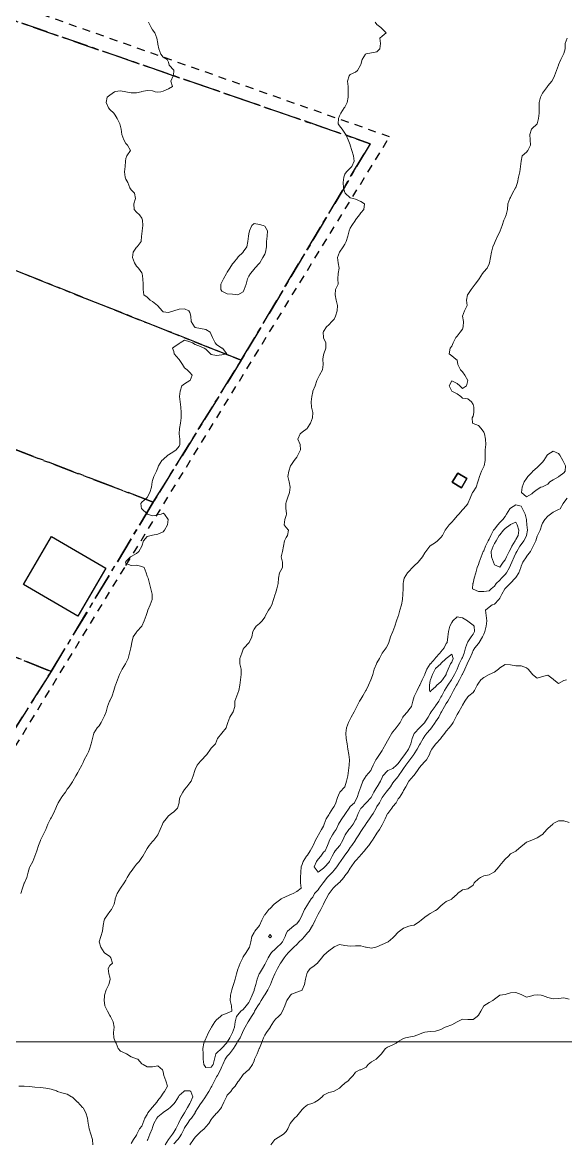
# Model space of a CAD drawing. Header units: centimetres. Extents: x 0 to 642158, y -847 to 649707.
# Drawn here: x 615983.6 to 616034.4, y 620278.1 to 620382.7 of the extents above; entities that cross this region are included whole.
import ezdxf

# ---------------------------------------------------------------- set-up
doc = ezdxf.new("R2010")
doc.units = ezdxf.units.CM
doc.header["$MEASUREMENT"] = 0
doc.linetypes.add('CENTERX2', pattern=[4, 2.5, -0.5, 0.5, -0.5])
doc.linetypes.add('JIS_02_0.7', pattern=[1.35, 0.75, -0.6])
for name, color, linetype, lineweight in [('MEV_grille', 254, 'Continuous', 9), ('WAL_parcellaire agricole', 7, 'JIS_02_0.7', 25), ('WAL_topographie 0.5', 253, 'Continuous', 20)]:
    doc.layers.add(name, color=color, linetype=linetype, lineweight=lineweight)
doc.layers.add('SPW_batiments', color=7, linetype='Continuous')
doc.layers.add('SPW_parcellaire cadastral', color=7, linetype='CENTERX2', lineweight=25, true_color=0xff0542)

# ---------------------------------------------------------------- blocks, each defined once
blk = doc.blocks.new('*U114')
at = {"layer": 'MEV_grille', "transparency": 33554687}
blk.add_lwpolyline([(-1338.46, 0), (1338.46, 0)], dxfattribs=at)
blk = doc.blocks.new('*U115')
at = {"layer": 'MEV_grille', "color": 0, "linetype": 'ByBlock', "lineweight": -2, "transparency": 16777216}
blk.add_blockref('*U114', (0, -2100), dxfattribs=at)

msp = doc.modelspace()

# ---------------------------------------------------------------- linework, layer by layer
at = {"layer": 'SPW_batiments'}
msp.add_lwpolyline([(615986.28, 620334.64), (615991.37, 620331.68), (615988.77, 620327.21), (615983.68, 620330.17), (615986.28, 620334.64)], dxfattribs=at)
at = {"layer": 'SPW_parcellaire cadastral'}
for points in [[(616118.04, 620382.23), (616031.66, 620248.33), (615984.32, 620271.39), (615984.89, 620272.73), (615982.96, 620273.84), (615982.33, 620272.36), (615961.5, 620282.51), (615969.18, 620294.98), (615977.96, 620308.91), (615986.26, 620322.01), (615995.82, 620337.86), (616004.05, 620351.13), (616016.13, 620371.39), (615961.88, 620390.14), (615971.9, 620416.88), (616062.55, 620385.94), (616077.63, 620408.87), (616090.56, 620401.06), (616118.04, 620382.23)], [(616004.05, 620351.13), (615906.69, 620389.85), (615913.23, 620406.26), (615961.88, 620390.14), (616016.13, 620371.39), (616004.05, 620351.13)], [(616004.05, 620351.13), (615995.82, 620337.86), (615900.51, 620374.16), (615906.69, 620389.85), (616004.05, 620351.13)], [(615894.8, 620359.26), (615900.51, 620374.16), (615995.82, 620337.86), (615986.26, 620322.01), (615894.8, 620359.26)], [(615894.8, 620359.26), (615986.26, 620322.01), (615977.96, 620308.91), (615889.07, 620344.16), (615894.8, 620359.26)], [(616023.81, 620339.73), (616024.33, 620340.58), (616025.18, 620340.06), (616024.66, 620339.21), (616023.81, 620339.73)], [(616023.81, 620339.73), (616024.66, 620339.21), (616025.18, 620340.06), (616024.33, 620340.58), (616023.81, 620339.73)]]:
    msp.add_lwpolyline(points, dxfattribs=at)
at = {"layer": 'WAL_parcellaire agricole'}
msp.add_lwpolyline([(615877.22, 620147.52), (615924.71, 620226.02), (615928.65, 620227.83), (615932, 620231.31), (615943.09, 620247.95), (615951.34, 620258.27), (615960.37, 620278.13), (615993.26, 620331.95), (616017.94, 620372.03), (615963.19, 620391.28), (615973.04, 620417.18), (616056.6, 620386.74), (616059.27, 620380.92), (616063.4, 620381.28), (616066.43, 620382.99), (616069.34, 620390.15), (616076.38, 620398.89), (616078.07, 620402.29), (616081.59, 620403.87), (616125.44, 620371.79), (616138.16, 620363.09), (616141.27, 620365.8), (616150.91, 620359.08), (615936.08, 620036.98)], dxfattribs=at)
at = {"layer": 'WAL_topographie 0.5'}
for points in [[(615995.37, 620382.75), (615995.62, 620382.25), (615995.75, 620382.05), (615995.97, 620381.75), (615996.16, 620381.25), (615996.24, 620380.75), (615996.25, 620380.7), (615996.34, 620380.25), (615996.54, 620379.75), (615996.75, 620379.49), (615997.11, 620379.25), (615997.25, 620379), (615997.31, 620378.75), (615997.75, 620378.28), (615997.76, 620378.25), (615997.75, 620378.11), (615997.68, 620377.75), (615997.46, 620377.25), (615997.61, 620376.75), (615997.25, 620376.52), (615996.75, 620376.31), (615996.52, 620376.25), (615996.25, 620376.21), (615996, 620376.25), (615995.75, 620376.32), (615995.25, 620376.38), (615994.75, 620376.26), (615994.7, 620376.25), (615994.25, 620376.16), (615993.75, 620376.15), (615993.25, 620376.25), (615993.25, 620376.25), (615992.75, 620376.34), (615992.25, 620376.27), (615992.2, 620376.25), (615991.75, 620375.93), (615991.5, 620375.75), (615991.42, 620375.25), (615991.63, 620374.75), (615991.75, 620374.58), (615992.13, 620374.25), (615992.25, 620374.06), (615992.45, 620373.75), (615992.68, 620373.25), (615992.75, 620373), (615992.82, 620372.75), (615992.87, 620372.25), (615993.06, 620371.75), (615993.25, 620371.4), (615993.42, 620371.25), (615993.7, 620370.75), (615993.35, 620370.25), (615993.25, 620370), (615993.21, 620369.75), (615993.2, 620369.25), (615993.13, 620368.75), (615993.18, 620368.25), (615993.25, 620368.08), (615993.45, 620367.75), (615993.64, 620367.25), (615993.75, 620367.06), (615994.05, 620366.75), (615994.17, 620366.25), (615994.01, 620365.75), (615994.04, 620365.25), (615994.25, 620364.97), (615994.53, 620364.75), (615994.75, 620364.42), (615994.81, 620364.25), (615994.84, 620363.75), (615994.79, 620363.25), (615994.75, 620362.92), (615994.72, 620362.75), (615994.68, 620362.25), (615994.32, 620361.75), (615994.25, 620361.7), (615993.95, 620361.25), (615993.88, 620360.75), (615994.05, 620360.25), (615994.25, 620359.95), (615994.45, 620359.75), (615994.75, 620359.31), (615994.79, 620359.25), (615994.83, 620358.75), (615994.87, 620358.25), (615994.88, 620357.75), (615994.95, 620357.25), (615995.25, 620357.02), (615995.52, 620356.75), (615995.75, 620356.63), (615996.23, 620356.25), (615996.25, 620356.23), (615996.66, 620355.75), (615996.75, 620355.65), (615997.25, 620355.59), (615997.73, 620355.75), (615997.75, 620355.76), (615998.25, 620355.92), (615998.75, 620355.93), (615999.16, 620355.75), (615999.25, 620355.59), (615999.35, 620355.25), (615999.37, 620354.75), (615999.67, 620354.25), (615999.75, 620354.2), (616000.25, 620354.11), (616000.75, 620354), (616001.16, 620353.75), (616001.25, 620353.53), (616001.36, 620353.25), (616001.62, 620352.75), (616001.75, 620352.6), (616002.25, 620352.28), (616002.31, 620352.25), (616002.7, 620351.75), (616002.25, 620351.64), (616001.75, 620351.57), (616001.25, 620351.66), (616001.17, 620351.75), (616000.75, 620352.16), (616000.59, 620352.25), (616000.25, 620352.42), (615999.75, 620352.62), (615999.48, 620352.75), (615999.25, 620352.87), (615998.75, 620353), (615998.35, 620352.75), (615998.25, 620352.69), (615997.75, 620352.35), (615997.63, 620352.25), (615997.75, 620351.94), (615997.78, 620351.75), (615998.21, 620351.25), (615998.25, 620351.19), (615998.56, 620350.75), (615998.75, 620350.42), (615998.98, 620350.25), (615999.25, 620349.99), (615999.46, 620349.75), (615999.27, 620349.25), (615999.25, 620349.24), (615998.75, 620348.94), (615998.5, 620348.75), (615998.33, 620348.25), (615998.29, 620347.75), (615998.34, 620347.25), (615998.4, 620346.75), (615998.42, 620346.25), (615998.44, 620345.75), (615998.36, 620345.25), (615998.26, 620344.75), (615998.25, 620344.25), (615998.31, 620343.75), (615998.32, 620343.25), (615998.25, 620343.09), (615997.96, 620342.75), (615997.75, 620342.59), (615997.25, 620342.29), (615997.19, 620342.25), (615996.75, 620341.85), (615996.62, 620341.75), (615996.31, 620341.25), (615996.25, 620341.08), (615996.11, 620340.75), (615995.87, 620340.25), (615995.75, 620339.89), (615995.72, 620339.75), (615995.64, 620339.25), (615995.51, 620338.75), (615995.25, 620338.31), (615995.19, 620338.25), (615994.75, 620337.86), (615994.66, 620337.75), (615994.73, 620337.25), (615994.75, 620337.23), (615995.25, 620336.77), (615995.29, 620336.75), (615995.75, 620336.59), (615996.25, 620336.67), (615996.57, 620336.75), (615996.75, 620336.82), (615996.86, 620336.75), (615997.21, 620336.25), (615997.16, 620335.75), (615996.86, 620335.25), (615996.75, 620335.1), (615996.25, 620334.87), (615995.75, 620334.78), (615995.61, 620334.75), (615995.25, 620334.64), (615994.91, 620334.25), (615994.76, 620333.75), (615994.75, 620333.73), (615994.46, 620333.25), (615994.25, 620333.05), (615993.75, 620332.79), (615993.68, 620332.75), (615993.25, 620332.31), (615993.22, 620332.25), (615993.25, 620332.11), (615993.75, 620331.93), (615994.25, 620331.97), (615994.75, 620331.85), (615994.96, 620331.75), (615995.16, 620331.25), (615995.25, 620330.94), (615995.34, 620330.75), (615995.47, 620330.25), (615995.58, 620329.75), (615995.72, 620329.25), (615995.73, 620328.75), (615995.53, 620328.25), (615995.32, 620327.75), (615995.25, 620327.54), (615995.14, 620327.25), (615994.97, 620326.75), (615994.75, 620326.25), (615994.75, 620326.25), (615994.29, 620325.75), (615994.25, 620325.71), (615993.93, 620325.25), (615993.82, 620324.75), (615993.75, 620324.4), (615993.72, 620324.25), (615993.6, 620323.75), (615993.46, 620323.25), (615993.25, 620322.8), (615993.22, 620322.75), (615992.91, 620322.25), (615992.75, 620321.92), (615992.67, 620321.75), (615992.46, 620321.25), (615992.27, 620320.75), (615992.25, 620320.69), (615992.12, 620320.25), (615991.97, 620319.75), (615991.75, 620319.29), (615991.73, 620319.25), (615991.54, 620318.75), (615991.4, 620318.25), (615991.25, 620317.88), (615991.2, 620317.75), (615990.95, 620317.25), (615990.75, 620316.94), (615990.57, 620316.75), (615990.25, 620316.25), (615990.25, 620316.25), (615990.13, 620315.75), (615990.02, 620315.25), (615989.86, 620314.75), (615989.75, 620314.51), (615989.63, 620314.25), (615989.36, 620313.75), (615989.25, 620313.51), (615989.14, 620313.25), (615988.86, 620312.75), (615988.75, 620312.57), (615988.58, 620312.25), (615988.29, 620311.75), (615988.25, 620311.69), (615987.96, 620311.25), (615987.75, 620311.01), (615987.59, 620310.75), (615987.25, 620310.29), (615987.22, 620310.25), (615986.92, 620309.75), (615986.75, 620309.38), (615986.7, 620309.25), (615986.47, 620308.75), (615986.25, 620308.35), (615986.19, 620308.25), (615985.95, 620307.75), (615985.76, 620307.25), (615985.75, 620307.23), (615985.52, 620306.75), (615985.26, 620306.25), (615985.25, 620306.23), (615985.08, 620305.75), (615984.91, 620305.25), (615984.75, 620304.75), (615984.75, 620304.75), (615984.55, 620304.25), (615984.28, 620303.75), (615984.25, 620303.68), (615984.11, 620303.25), (615983.99, 620302.75), (615983.76, 620302.25), (615983.75, 620302.22), (615983.59, 620301.75), (615983.41, 620301.25)], [(616016.58, 620382.75), (616016.75, 620382.54), (616017.13, 620382.25), (616017.25, 620382.13), (616017.63, 620381.75), (616017.25, 620381.44), (616017.02, 620381.25), (616017.08, 620380.75), (616017.02, 620380.25), (616016.75, 620379.99), (616016.25, 620379.88), (616015.75, 620379.79), (616015.7, 620379.75), (616015.38, 620379.25), (616015.25, 620378.81), (616015.21, 620378.75), (616014.94, 620378.25), (616014.75, 620378.09), (616014.25, 620377.85), (616014.17, 620377.75), (616014, 620377.25), (616014.07, 620376.75), (616014.06, 620376.25), (616014.06, 620375.75), (616013.98, 620375.25), (616013.75, 620374.82), (616013.7, 620374.75), (616013.37, 620374.25), (616013.25, 620374), (616013.17, 620373.75), (616013.13, 620373.25), (616013.25, 620373.06), (616013.5, 620372.75), (616013.75, 620372.39), (616013.83, 620372.25), (616014.05, 620371.75), (616014.25, 620371.27), (616014.26, 620371.25), (616014.42, 620370.75), (616014.56, 620370.25), (616014.63, 620369.75), (616014.4, 620369.25), (616014.25, 620369.1), (616013.9, 620368.75), (616013.75, 620368.54), (616013.65, 620368.25), (616013.59, 620367.75), (616013.62, 620367.25), (616013.75, 620366.83), (616013.79, 620366.75), (616014.25, 620366.32), (616014.52, 620366.25), (616014.75, 620366.19), (616015.25, 620365.97), (616015.6, 620365.75), (616015.53, 620365.25), (616015.25, 620364.92), (616015.13, 620364.75), (616014.75, 620364.27), (616014.74, 620364.25), (616014.4, 620363.75), (616014.25, 620363.49), (616014.15, 620363.25), (616014.02, 620362.75), (616013.89, 620362.25), (616013.75, 620361.99), (616013.59, 620361.75), (616013.25, 620361.25), (616013.25, 620361.25), (616013.07, 620360.75), (616013.12, 620360.25), (616013.22, 620359.75), (616013.13, 620359.25), (616013.1, 620358.75), (616013.14, 620358.25), (616012.88, 620357.75), (616012.83, 620357.25), (616012.94, 620356.75), (616013.07, 620356.25), (616013.04, 620355.75), (616012.89, 620355.25), (616012.75, 620354.99), (616012.52, 620354.75), (616012.25, 620354.46), (616012.04, 620354.25), (616011.75, 620353.81), (616011.72, 620353.75), (616011.74, 620353.25), (616011.75, 620353.22), (616011.98, 620352.75), (616011.96, 620352.25), (616011.77, 620351.75), (616011.75, 620351.65), (616011.68, 620351.25), (616011.72, 620350.75), (616011.65, 620350.25), (616011.38, 620349.75), (616011.25, 620349.49), (616011.13, 620349.25), (616010.97, 620348.75), (616010.76, 620348.25), (616010.75, 620348.19), (616010.65, 620347.75), (616010.6, 620347.25), (616010.64, 620346.75), (616010.75, 620346.25), (616010.75, 620346.25), (616010.75, 620346.25), (616010.72, 620345.75), (616010.54, 620345.25), (616010.25, 620344.8), (616010.21, 620344.75), (616009.75, 620344.41), (616009.57, 620344.25), (616009.36, 620343.75), (616009.58, 620343.25), (616009.59, 620342.75), (616009.34, 620342.25), (616009.25, 620342.06), (616009, 620341.75), (616008.75, 620341.38), (616008.67, 620341.25), (616008.52, 620340.75), (616008.43, 620340.25), (616008.53, 620339.75), (616008.62, 620339.25), (616008.56, 620338.75), (616008.39, 620338.25), (616008.25, 620337.86), (616008.22, 620337.75), (616008.24, 620337.25), (616008.25, 620337.08), (616008.29, 620336.75), (616008.25, 620336.62), (616008.12, 620336.25), (616008.07, 620335.75), (616008.25, 620335.48), (616008.48, 620335.25), (616008.38, 620334.75), (616008.25, 620334.57), (616008.11, 620334.25), (616008.02, 620333.75), (616007.91, 620333.25), (616007.8, 620332.75), (616007.93, 620332.25), (616007.92, 620331.75), (616007.75, 620331.46), (616007.62, 620331.25), (616007.54, 620330.75), (616007.52, 620330.25), (616007.39, 620329.75), (616007.25, 620329.31), (616007.23, 620329.25), (616007.07, 620328.75), (616006.91, 620328.25), (616006.75, 620327.97), (616006.62, 620327.75), (616006.33, 620327.25), (616006.25, 620327.1), (616006.02, 620326.75), (616005.75, 620326.51), (616005.45, 620326.25), (616005.25, 620325.99), (616005.14, 620325.75), (616005.05, 620325.25), (616004.81, 620324.75), (616004.75, 620324.69), (616004.32, 620324.25), (616004.25, 620324.12), (616004.1, 620323.75), (616003.92, 620323.25), (616003.92, 620322.75), (616004.04, 620322.25), (616004.05, 620321.75), (616003.99, 620321.25), (616003.92, 620320.75), (616003.83, 620320.25), (616003.75, 620320), (616003.65, 620319.75), (616003.46, 620319.25), (616003.44, 620318.75), (616003.31, 620318.25), (616003.25, 620318.15), (616002.99, 620317.75), (616002.8, 620317.25), (616002.75, 620317.05), (616002.65, 620316.75), (616002.25, 620316.25), (616002.25, 620316.25), (616001.84, 620315.75), (616001.75, 620315.52), (616001.63, 620315.25), (616001.25, 620314.85), (616001.19, 620314.75), (616000.82, 620314.25), (616000.75, 620314.15), (616000.38, 620313.75), (616000.25, 620313.62), (615999.94, 620313.25), (615999.75, 620312.86), (615999.71, 620312.75), (615999.56, 620312.25), (615999.36, 620311.75), (615999.25, 620311.61), (615998.97, 620311.25), (615998.75, 620310.98), (615998.58, 620310.75), (615998.3, 620310.25), (615998.25, 620309.88), (615998.24, 620309.75), (615998.09, 620309.25), (615997.75, 620308.91), (615997.52, 620308.75), (615997.25, 620308.53), (615997.02, 620308.25), (615996.75, 620307.91), (615996.68, 620307.75), (615996.47, 620307.25), (615996.26, 620306.75), (615996.25, 620306.73), (615995.87, 620306.25), (615995.75, 620306.11), (615995.45, 620305.75), (615995.25, 620305.46), (615995.12, 620305.25), (615994.85, 620304.75), (615994.75, 620304.61), (615994.49, 620304.25), (615994.25, 620304.01), (615994.07, 620303.75), (615993.75, 620303.31), (615993.7, 620303.25), (615993.37, 620302.75), (615993.25, 620302.51), (615993.11, 620302.25), (615992.75, 620301.77), (615992.74, 620301.75), (615992.45, 620301.25), (615992.26, 620300.75), (615992.25, 620300.69), (615992.17, 620300.25), (615991.9, 620299.75), (615991.75, 620299.56), (615991.53, 620299.25), (615991.25, 620298.85), (615991.21, 620298.75), (615991.12, 620298.25), (615991.07, 620297.75), (615990.91, 620297.25), (615990.75, 620296.75), (615990.92, 620296.25), (615991.22, 620295.75), (615991.25, 620295.72), (615991.75, 620295.37), (615991.86, 620295.25), (615992, 620294.75), (615991.75, 620294.52), (615991.61, 620294.25), (615991.65, 620293.75), (615991.75, 620293.42), (615991.78, 620293.25), (615991.75, 620293.1), (615991.66, 620292.75), (615991.4, 620292.25), (615991.26, 620291.75), (615991.25, 620291.65), (615991.21, 620291.25), (615991.25, 620291.03), (615991.3, 620290.75), (615991.55, 620290.25), (615991.75, 620289.85), (615991.81, 620289.75), (615992.07, 620289.25), (615992.17, 620288.75), (615992.09, 620288.25), (615992.12, 620287.75), (615992.25, 620287.43), (615992.35, 620287.25), (615992.54, 620286.75), (615992.75, 620286.51), (615993.25, 620286.3), (615993.33, 620286.25), (615993.75, 620285.97), (615994.25, 620285.8), (615994.39, 620285.75), (615994.75, 620285.33), (615994.86, 620285.25), (615995.25, 620285.04), (615995.75, 620285.05), (615996.25, 620285.14), (615996.69, 620284.75), (615996.75, 620284.58), (615996.82, 620284.25), (615996.99, 620283.75), (615997.16, 620283.25), (615996.86, 620282.75), (615996.75, 620282.59), (615996.52, 620282.25), (615996.25, 620281.9), (615996.15, 620281.75), (615995.75, 620281.27), (615995.73, 620281.25), (615995.32, 620280.75), (615995.25, 620280.58), (615995.03, 620280.25), (615994.84, 620279.75), (615994.75, 620279.51), (615994.52, 620279.25), (615994.29, 620278.75), (615994.25, 620278.65), (615993.98, 620278.25), (615993.75, 620277.88)], [(616034.57, 620381.25), (616034.38, 620380.75), (616034.36, 620380.25), (616034.25, 620379.84), (616034.23, 620379.75), (616033.98, 620379.25), (616033.75, 620378.77), (616033.74, 620378.75), (616033.55, 620378.25), (616033.39, 620377.75), (616033.25, 620377.45), (616033.14, 620377.25), (616032.75, 620376.79), (616032.71, 620376.75), (616032.33, 620376.25), (616032.25, 620376.13), (616032.07, 620375.75), (616031.94, 620375.25), (616031.94, 620374.75), (616031.95, 620374.25), (616031.89, 620373.75), (616031.75, 620373.25), (616031.75, 620373.25), (616031.25, 620372.77), (616031.23, 620372.75), (616031.06, 620372.25), (616031.09, 620371.75), (616031.13, 620371.25), (616030.89, 620370.75), (616030.75, 620370.61), (616030.35, 620370.25), (616030.25, 620369.75), (616030.25, 620369.75), (616030.18, 620369.25), (616030.12, 620368.75), (616030.01, 620368.25), (616029.9, 620367.75), (616029.75, 620367.29), (616029.73, 620367.25), (616029.44, 620366.75), (616029.25, 620366.37), (616029.19, 620366.25), (616029, 620365.75), (616028.97, 620365.25), (616028.86, 620364.75), (616028.75, 620364.5), (616028.63, 620364.25), (616028.49, 620363.75), (616028.3, 620363.25), (616028.25, 620363.16), (616028.04, 620362.75), (616027.83, 620362.25), (616027.75, 620362.08), (616027.61, 620361.75), (616027.49, 620361.25), (616027.39, 620360.75), (616027.28, 620360.25), (616027.25, 620360.16), (616027.06, 620359.75), (616026.75, 620359.4), (616026.64, 620359.25), (616026.33, 620358.75), (616026.25, 620358.65), (616025.96, 620358.25), (616025.75, 620357.99), (616025.58, 620357.75), (616025.25, 620357.29), (616025.23, 620357.25), (616025.15, 620356.75), (616025.21, 620356.25), (616024.95, 620355.75), (616024.75, 620355.25), (616024.87, 620354.75), (616024.82, 620354.25), (616024.75, 620354.05), (616024.55, 620353.75), (616024.25, 620353.39), (616024.14, 620353.25), (616023.9, 620352.75), (616023.75, 620352.46), (616023.6, 620352.25), (616023.5, 620351.75), (616023.75, 620351.54), (616024.15, 620351.25), (616024.25, 620351.15), (616024.34, 620350.75), (616024.57, 620350.25), (616024.75, 620350.04), (616024.99, 620349.75), (616025.25, 620349.25), (616025.25, 620349.25), (616025.25, 620349.25), (616025.14, 620348.75), (616024.75, 620348.48), (616024.52, 620348.75), (616024.25, 620348.95), (616023.75, 620349.21), (616023.52, 620348.75), (616023.75, 620348.25), (616023.75, 620348.25), (616024.25, 620347.99), (616024.61, 620347.75), (616024.75, 620347.6), (616025.25, 620347.53), (616025.6, 620347.25), (616025.75, 620347), (616025.81, 620346.75), (616025.83, 620346.25), (616025.75, 620345.92), (616025.67, 620345.75), (616025.69, 620345.25), (616025.75, 620345.21), (616026.25, 620345.02), (616026.52, 620344.75), (616026.75, 620344.42), (616026.82, 620344.25), (616026.93, 620343.75), (616026.95, 620343.25), (616026.9, 620342.75), (616026.89, 620342.25), (616026.89, 620341.75), (616026.78, 620341.25), (616026.75, 620341.19), (616026.54, 620340.75), (616026.34, 620340.25), (616026.25, 620339.95), (616026.2, 620339.75), (616026.03, 620339.25), (616025.75, 620338.82), (616025.71, 620338.75), (616025.49, 620338.25), (616025.27, 620337.75), (616025.25, 620337.71), (616024.87, 620337.25), (616024.75, 620337.14), (616024.42, 620336.75), (616024.25, 620336.57), (616023.97, 620336.25), (616023.75, 620335.99), (616023.53, 620335.75), (616023.25, 620335.38), (616023.15, 620335.25), (616022.89, 620334.75), (616022.75, 620334.55), (616022.43, 620334.25), (616022.25, 620334.08), (616021.75, 620333.78), (616021.72, 620333.75), (616021.33, 620333.25), (616021.25, 620333.12), (616021.02, 620332.75), (616020.75, 620332.4), (616020.6, 620332.25), (616020.25, 620331.9), (616020.09, 620331.75), (616019.75, 620331.39), (616019.61, 620331.25), (616019.3, 620330.75), (616019.25, 620330.45), (616019.22, 620330.25), (616019.2, 620329.75), (616019.19, 620329.25), (616019.15, 620328.75), (616019.05, 620328.25), (616018.91, 620327.75), (616018.77, 620327.25), (616018.75, 620327.2), (616018.6, 620326.75), (616018.44, 620326.25), (616018.25, 620325.77), (616018.24, 620325.75), (616018.03, 620325.25), (616017.87, 620324.75), (616017.75, 620324.46), (616017.62, 620324.25), (616017.25, 620323.75), (616017.25, 620323.75), (616017, 620323.25), (616016.75, 620322.84), (616016.7, 620322.75), (616016.49, 620322.25), (616016.36, 620321.75), (616016.25, 620321.41), (616016.18, 620321.25), (616015.96, 620320.75), (616015.75, 620320.29), (616015.73, 620320.25), (616015.44, 620319.75), (616015.25, 620319.43), (616015.12, 620319.25), (616014.88, 620318.75), (616014.75, 620318.51), (616014.61, 620318.25), (616014.35, 620317.75), (616014.25, 620317.55), (616014.1, 620317.25), (616013.91, 620316.75), (616013.83, 620316.25), (616013.87, 620315.75), (616013.96, 620315.25), (616014.04, 620314.75), (616014.14, 620314.25), (616014.18, 620313.75), (616014.16, 620313.25), (616014.09, 620312.75), (616014.03, 620312.25), (616013.92, 620311.75), (616013.76, 620311.25), (616013.75, 620311.23), (616013.29, 620310.75), (616013.25, 620310.67), (616013.07, 620310.25), (616012.9, 620309.75), (616012.75, 620309.41), (616012.64, 620309.25), (616012.31, 620308.75), (616012.25, 620308.63), (616011.99, 620308.25), (616011.81, 620307.75), (616011.75, 620307.57), (616011.58, 620307.25), (616011.28, 620306.75), (616011.25, 620306.69), (616010.99, 620306.25), (616010.78, 620305.75), (616010.75, 620305.69), (616010.5, 620305.25), (616010.25, 620304.85), (616010.17, 620304.75), (616009.84, 620304.25), (616009.75, 620303.97), (616009.66, 620303.75), (616009.63, 620303.25), (616009.59, 620302.75), (616009.61, 620302.25), (616009.65, 620301.75), (616009.25, 620301.45), (616008.91, 620301.25), (616008.75, 620301.18), (616008.25, 620300.97), (616007.79, 620300.75), (616007.75, 620300.73), (616007.25, 620300.36), (616007.13, 620300.25), (616006.75, 620299.85), (616006.64, 620299.75), (616006.25, 620299.27), (616006.24, 620299.25), (616005.98, 620298.75), (616005.75, 620298.25), (616005.75, 620298.25), (616005.33, 620297.75), (616005.25, 620297.62), (616005.05, 620297.25), (616004.94, 620296.75), (616004.82, 620296.25), (616004.75, 620296.14), (616004.5, 620295.75), (616004.25, 620295.34), (616004.2, 620295.25), (616003.95, 620294.75), (616003.77, 620294.25), (616003.75, 620294.18), (616003.61, 620293.75), (616003.48, 620293.25), (616003.34, 620292.75), (616003.25, 620292.46), (616003.18, 620292.25), (616003.06, 620291.75), (616003.03, 620291.25), (616003.14, 620290.75), (616003.18, 620290.25), (616002.75, 620290.06), (616002.25, 620289.87), (616002.12, 620289.75), (616001.75, 620289.45), (616001.59, 620289.25), (616001.28, 620288.75), (616001.25, 620288.7), (616001, 620288.25), (616000.77, 620287.75), (616000.75, 620287.69), (616000.56, 620287.25), (616000.47, 620286.75), (616000.48, 620286.25), (616000.48, 620285.75), (616000.55, 620285.25), (616000.75, 620284.97), (616001.25, 620285), (616001.42, 620285.25), (616001.55, 620285.75), (616001.67, 620286.25), (616001.75, 620286.32), (616002.21, 620286.75), (616002.25, 620286.78), (616002.68, 620287.25), (616002.75, 620287.35), (616002.99, 620287.75), (616003.24, 620288.25), (616003.25, 620288.27), (616003.41, 620288.75), (616003.5, 620289.25), (616003.61, 620289.75), (616003.75, 620289.9), (616004.02, 620290.25), (616004.25, 620290.41), (616004.5, 620290.75), (616004.75, 620291.05), (616004.86, 620291.25), (616005.07, 620291.75), (616005.25, 620292.2), (616005.27, 620292.25), (616005.43, 620292.75), (616005.54, 620293.25), (616005.74, 620293.75), (616005.75, 620293.77), (616006.05, 620294.25), (616006.25, 620294.61), (616006.32, 620294.75), (616006.57, 620295.25), (616006.75, 620295.54), (616006.9, 620295.75), (616007.25, 620296.07), (616007.43, 620296.25), (616007.75, 620296.55), (616007.93, 620296.75), (616008.18, 620297.25), (616008.25, 620297.52), (616008.39, 620297.75), (616008.75, 620298.06), (616009.01, 620298.25), (616009.25, 620298.43), (616009.51, 620298.75), (616009.75, 620299.24), (616009.76, 620299.25), (616009.97, 620299.75), (616010.25, 620300.19), (616010.29, 620300.25), (616010.61, 620300.75), (616010.75, 620300.92), (616010.92, 620301.25), (616011.25, 620301.59), (616011.36, 620301.75), (616011.72, 620302.25), (616011.75, 620302.29), (616012.11, 620302.75), (616012.25, 620302.9), (616012.59, 620303.25), (616012.75, 620303.43), (616013, 620303.75), (616013.25, 620304.12), (616013.35, 620304.25), (616013.7, 620304.75), (616013.75, 620304.83), (616014.05, 620305.25), (616014.25, 620305.56), (616014.39, 620305.75), (616014.74, 620306.25), (616014.75, 620306.27), (616015.07, 620306.75), (616015.25, 620307.05), (616015.38, 620307.25), (616015.71, 620307.75), (616015.75, 620307.82), (616016.07, 620308.25), (616016.25, 620308.51), (616016.39, 620308.75), (616016.67, 620309.25), (616016.75, 620309.38), (616016.99, 620309.75), (616017.25, 620310.23), (616017.26, 620310.25), (616017.63, 620310.75), (616017.75, 620310.89), (616018.01, 620311.25), (616018.25, 620311.6), (616018.36, 620311.75), (616018.75, 620312.21), (616018.78, 620312.25), (616019.13, 620312.75), (616019.25, 620312.94), (616019.46, 620313.25), (616019.75, 620313.64), (616019.84, 620313.75), (616020.21, 620314.25), (616020.25, 620314.32), (616020.53, 620314.75), (616020.75, 620315.17), (616020.8, 620315.25), (616021.08, 620315.75), (616021.25, 620316), (616021.44, 620316.25), (616021.75, 620316.61), (616021.85, 620316.75), (616022.21, 620317.25), (616022.25, 620317.3), (616022.54, 620317.75), (616022.75, 620318.17), (616022.8, 620318.25), (616023.08, 620318.75), (616023.25, 620319.04), (616023.39, 620319.25), (616023.66, 620319.75), (616023.75, 620319.94), (616023.92, 620320.25), (616024.19, 620320.75), (616024.25, 620320.85), (616024.49, 620321.25), (616024.74, 620321.75), (616024.75, 620321.78), (616024.98, 620322.25), (616025.19, 620322.75), (616025.25, 620322.88), (616025.45, 620323.25), (616025.66, 620323.75), (616025.75, 620323.99), (616025.93, 620324.25), (616026.25, 620324.65), (616026.33, 620324.75), (616026.65, 620325.25), (616026.75, 620325.52), (616026.84, 620325.75), (616026.97, 620326.25), (616027.03, 620326.75), (616026.99, 620327.25), (616026.93, 620327.75), (616027.25, 620328.05), (616027.55, 620328.25), (616027.75, 620328.33), (616028.17, 620328.75), (616028.25, 620328.88), (616028.46, 620329.25), (616028.73, 620329.75), (616028.75, 620329.78), (616029.21, 620330.25), (616029.25, 620330.3), (616029.7, 620330.75), (616029.75, 620330.82), (616030.05, 620331.25), (616030.22, 620331.75), (616030.25, 620331.87), (616030.41, 620332.25), (616030.74, 620332.75), (616030.75, 620332.77), (616031.14, 620333.25), (616031.25, 620333.49), (616031.38, 620333.75), (616031.63, 620334.25), (616031.75, 620334.68), (616031.79, 620334.75), (616032.04, 620335.25), (616032.2, 620335.75), (616032.25, 620335.9), (616032.48, 620336.25), (616032.75, 620336.56), (616033, 620336.75), (616033.25, 620336.93), (616033.75, 620337.17), (616033.9, 620337.25), (616034.2, 620337.75), (616034.25, 620337.83), (616034.56, 620338.25)], [(616004.34, 620357.75), (616004.25, 620357.52), (616003.75, 620357.26), (616003.25, 620357.33), (616002.75, 620357.36), (616002.25, 620357.6), (616002.14, 620357.75), (616002.15, 620358.25), (616002.25, 620358.43), (616002.38, 620358.75), (616002.66, 620359.25), (616002.75, 620359.38), (616003, 620359.75), (616003.25, 620360.14), (616003.32, 620360.25), (616003.72, 620360.75), (616003.75, 620360.78), (616004.22, 620361.25), (616004.25, 620361.29), (616004.57, 620361.75), (616004.68, 620362.25), (616004.73, 620362.75), (616004.75, 620362.95), (616004.82, 620363.25), (616005.04, 620363.75), (616005.25, 620363.92), (616005.75, 620363.83), (616006.12, 620363.75), (616006.25, 620363.68), (616006.52, 620363.25), (616006.48, 620362.75), (616006.43, 620362.25), (616006.42, 620361.75), (616006.34, 620361.25), (616006.25, 620361.07), (616006.08, 620360.75), (616005.78, 620360.25), (616005.75, 620360.21), (616005.34, 620359.75), (616005.25, 620359.66), (616004.91, 620359.25), (616004.75, 620359), (616004.64, 620358.75), (616004.52, 620358.25), (616004.34, 620357.75)], [(616031.25, 620338.64), (616031.39, 620338.75), (616031.75, 620339.05), (616032.11, 620339.25), (616032.25, 620339.31), (616032.75, 620339.55), (616032.95, 620339.75), (616033.25, 620339.96), (616033.75, 620340.24), (616033.78, 620340.25), (616034.25, 620340.6), (616034.37, 620340.75), (616034.39, 620341.25), (616034.25, 620341.56), (616034.16, 620341.75), (616033.87, 620342.25), (616033.75, 620342.42), (616033.25, 620342.63), (616032.75, 620342.32), (616032.7, 620342.25), (616032.37, 620341.75), (616032.25, 620341.59), (616031.91, 620341.25), (616031.75, 620341.11), (616031.34, 620340.75), (616031.25, 620340.65), (616030.89, 620340.25), (616030.75, 620340.07), (616030.54, 620339.75), (616030.35, 620339.25), (616030.29, 620338.75), (616030.75, 620338.35), (616031.25, 620338.64)], [(616027.25, 620329.58), (616027.46, 620329.75), (616027.75, 620330.01), (616027.92, 620330.25), (616028.25, 620330.58), (616028.42, 620330.75), (616028.75, 620331.1), (616028.87, 620331.25), (616029.15, 620331.75), (616029.25, 620331.96), (616029.38, 620332.25), (616029.59, 620332.75), (616029.75, 620333.09), (616029.84, 620333.25), (616030.14, 620333.75), (616030.25, 620333.9), (616030.51, 620334.25), (616030.75, 620334.72), (616030.76, 620334.75), (616030.84, 620335.25), (616030.8, 620335.75), (616030.75, 620336.19), (616030.74, 620336.25), (616030.62, 620336.75), (616030.37, 620337.25), (616030.25, 620337.49), (616029.75, 620337.6), (616029.25, 620337.3), (616029.2, 620337.25), (616028.88, 620336.75), (616028.75, 620336.53), (616028.55, 620336.25), (616028.25, 620335.96), (616028.06, 620335.75), (616027.75, 620335.35), (616027.68, 620335.25), (616027.41, 620334.75), (616027.25, 620334.39), (616027.18, 620334.25), (616026.91, 620333.75), (616026.75, 620333.31), (616026.71, 620333.25), (616026.52, 620332.75), (616026.33, 620332.25), (616026.25, 620332.04), (616026.15, 620331.75), (616026, 620331.25), (616025.87, 620330.75), (616025.75, 620330.28), (616025.74, 620330.25), (616025.71, 620329.75), (616025.75, 620329.71), (616026.25, 620329.52), (616026.75, 620329.5), (616027.25, 620329.58)], [(616028.25, 620331.77), (616028.57, 620332.25), (616028.75, 620332.46), (616028.88, 620332.75), (616029.13, 620333.25), (616029.25, 620333.47), (616029.39, 620333.75), (616029.68, 620334.25), (616029.75, 620334.37), (616029.97, 620334.75), (616030.05, 620335.25), (616029.88, 620335.75), (616029.75, 620335.98), (616029.25, 620335.77), (616029.23, 620335.75), (616028.75, 620335.4), (616028.6, 620335.25), (616028.25, 620334.81), (616028.21, 620334.75), (616027.93, 620334.25), (616027.75, 620333.98), (616027.63, 620333.75), (616027.45, 620333.25), (616027.49, 620332.75), (616027.68, 620332.25), (616027.75, 620331.99), (616028.25, 620331.77)], [(616011.75, 620303.62), (616011.88, 620303.75), (616012.25, 620304.17), (616012.31, 620304.25), (616012.55, 620304.75), (616012.75, 620305.08), (616012.84, 620305.25), (616013.25, 620305.71), (616013.27, 620305.75), (616013.55, 620306.25), (616013.75, 620306.69), (616013.78, 620306.75), (616014.13, 620307.25), (616014.25, 620307.37), (616014.52, 620307.75), (616014.75, 620308.14), (616014.8, 620308.25), (616015, 620308.75), (616015.25, 620309.23), (616015.27, 620309.25), (616015.75, 620309.74), (616015.76, 620309.75), (616016.21, 620310.25), (616016.25, 620310.3), (616016.48, 620310.75), (616016.75, 620311.21), (616016.78, 620311.25), (616017.1, 620311.75), (616017.25, 620312.11), (616017.31, 620312.25), (616017.75, 620312.73), (616017.78, 620312.75), (616018.25, 620312.95), (616018.58, 620313.25), (616018.75, 620313.43), (616018.98, 620313.75), (616019.25, 620314.09), (616019.37, 620314.25), (616019.71, 620314.75), (616019.75, 620314.83), (616019.92, 620315.25), (616020.05, 620315.75), (616020.25, 620316.21), (616020.27, 620316.25), (616020.74, 620316.75), (616020.75, 620316.76), (616021.23, 620317.25), (616021.25, 620317.28), (616021.54, 620317.75), (616021.75, 620318.09), (616021.83, 620318.25), (616022.2, 620318.75), (616022.25, 620318.8), (616022.55, 620319.25), (616022.75, 620319.61), (616022.83, 620319.75), (616023.08, 620320.25), (616023.25, 620320.5), (616023.4, 620320.75), (616023.72, 620321.25), (616023.75, 620321.3), (616024.01, 620321.75), (616024.25, 620322.25), (616024.25, 620322.25), (616024.46, 620322.75), (616024.71, 620323.25), (616024.75, 620323.34), (616024.92, 620323.75), (616025.03, 620324.25), (616025.22, 620324.75), (616025.25, 620324.79), (616025.58, 620325.25), (616025.75, 620325.52), (616025.89, 620325.75), (616025.85, 620326.25), (616025.75, 620326.37), (616025.25, 620326.73), (616025.22, 620326.75), (616024.75, 620327.05), (616024.25, 620327.14), (616023.85, 620326.75), (616023.75, 620326.62), (616023.58, 620326.25), (616023.45, 620325.75), (616023.38, 620325.25), (616023.32, 620324.75), (616023.25, 620324.63), (616023.05, 620324.25), (616022.75, 620323.87), (616022.65, 620323.75), (616022.25, 620323.31), (616022.19, 620323.25), (616021.76, 620322.75), (616021.75, 620322.73), (616021.44, 620322.25), (616021.25, 620321.77), (616021.24, 620321.75), (616020.98, 620321.25), (616020.77, 620320.75), (616020.75, 620320.71), (616020.51, 620320.25), (616020.27, 620319.75), (616020.25, 620319.69), (616020.11, 620319.25), (616019.98, 620318.75), (616019.75, 620318.44), (616019.62, 620318.25), (616019.25, 620317.85), (616019.18, 620317.75), (616018.93, 620317.25), (616018.75, 620317), (616018.56, 620316.75), (616018.25, 620316.38), (616018.15, 620316.25), (616017.86, 620315.75), (616017.75, 620315.53), (616017.59, 620315.25), (616017.31, 620314.75), (616017.25, 620314.64), (616017.01, 620314.25), (616016.75, 620313.88), (616016.66, 620313.75), (616016.41, 620313.25), (616016.25, 620312.91), (616016.17, 620312.75), (616015.75, 620312.25), (616015.75, 620312.25), (616015.44, 620311.75), (616015.25, 620311.25), (616015.25, 620311.25), (616015.06, 620310.75), (616014.89, 620310.25), (616014.75, 620309.96), (616014.64, 620309.75), (616014.25, 620309.38), (616014.15, 620309.25), (616013.81, 620308.75), (616013.75, 620308.66), (616013.48, 620308.25), (616013.25, 620307.89), (616013.17, 620307.75), (616012.95, 620307.25), (616012.75, 620307), (616012.6, 620306.75), (616012.33, 620306.25), (616012.25, 620306.05), (616012.14, 620305.75), (616011.9, 620305.25), (616011.75, 620305.11), (616011.5, 620304.75), (616011.25, 620304.47), (616011.09, 620304.25), (616010.88, 620303.75), (616011.25, 620303.26), (616011.75, 620303.62)], [(615997.75, 620277.84), (615998.13, 620278.25), (615998.25, 620278.42), (615998.47, 620278.75), (615998.71, 620279.25), (615998.75, 620279.33), (615999.01, 620279.75), (615999.25, 620280.08), (615999.41, 620280.25), (615999.73, 620280.75), (615999.75, 620280.8), (616000.03, 620281.25), (616000.25, 620281.59), (616000.38, 620281.75), (616000.71, 620282.25), (616000.75, 620282.31), (616001.02, 620282.75), (616001.25, 620283.15), (616001.31, 620283.25), (616001.56, 620283.75), (616001.75, 620284.1), (616001.82, 620284.25), (616002.1, 620284.75), (616002.25, 620285.08), (616002.34, 620285.25), (616002.55, 620285.75), (616002.75, 620286.04), (616002.95, 620286.25), (616003.25, 620286.63), (616003.34, 620286.75), (616003.64, 620287.25), (616003.75, 620287.44), (616003.95, 620287.75), (616004.17, 620288.25), (616004.25, 620288.42), (616004.41, 620288.75), (616004.69, 620289.25), (616004.75, 620289.34), (616005.01, 620289.75), (616005.25, 620290.14), (616005.31, 620290.25), (616005.61, 620290.75), (616005.75, 620290.98), (616005.93, 620291.25), (616006.23, 620291.75), (616006.25, 620291.78), (616006.53, 620292.25), (616006.75, 620292.69), (616006.78, 620292.75), (616006.99, 620293.25), (616007.19, 620293.75), (616007.25, 620293.88), (616007.44, 620294.25), (616007.74, 620294.75), (616007.75, 620294.77), (616008.07, 620295.25), (616008.25, 620295.48), (616008.48, 620295.75), (616008.75, 620296.01), (616008.97, 620296.25), (616009.25, 620296.5), (616009.49, 620296.75), (616009.75, 620297), (616009.97, 620297.25), (616010.25, 620297.58), (616010.4, 620297.75), (616010.73, 620298.25), (616010.75, 620298.29), (616010.98, 620298.75), (616011.21, 620299.25), (616011.25, 620299.33), (616011.49, 620299.75), (616011.74, 620300.25), (616011.75, 620300.28), (616012, 620300.75), (616012.25, 620301.22), (616012.27, 620301.25), (616012.65, 620301.75), (616012.75, 620301.86), (616013.2, 620302.25), (616013.25, 620302.3), (616013.65, 620302.75), (616013.75, 620302.91), (616014.02, 620303.25), (616014.25, 620303.63), (616014.34, 620303.75), (616014.7, 620304.25), (616014.75, 620304.31), (616015.16, 620304.75), (616015.25, 620304.87), (616015.58, 620305.25), (616015.75, 620305.48), (616015.99, 620305.75), (616016.25, 620306.12), (616016.33, 620306.25), (616016.65, 620306.75), (616016.75, 620306.91), (616016.98, 620307.25), (616017.25, 620307.69), (616017.29, 620307.75), (616017.54, 620308.25), (616017.75, 620308.74), (616017.76, 620308.75), (616018.16, 620309.25), (616018.25, 620309.38), (616018.55, 620309.75), (616018.75, 620310.1), (616018.86, 620310.25), (616019.18, 620310.75), (616019.25, 620310.89), (616019.46, 620311.25), (616019.75, 620311.75), (616019.75, 620311.75), (616020.19, 620312.25), (616020.25, 620312.34), (616020.55, 620312.75), (616020.75, 620313.05), (616020.93, 620313.25), (616021.25, 620313.6), (616021.39, 620313.75), (616021.66, 620314.25), (616021.75, 620314.48), (616021.88, 620314.75), (616022.25, 620315.22), (616022.28, 620315.25), (616022.72, 620315.75), (616022.75, 620315.8), (616023.12, 620316.25), (616023.25, 620316.45), (616023.53, 620316.75), (616023.75, 620317.05), (616023.9, 620317.25), (616024.14, 620317.75), (616024.25, 620318.01), (616024.41, 620318.25), (616024.71, 620318.75), (616024.75, 620318.86), (616024.97, 620319.25), (616025.25, 620319.65), (616025.37, 620319.75), (616025.75, 620320.06), (616025.88, 620320.25), (616026.15, 620320.75), (616026.25, 620320.94), (616026.47, 620321.25), (616026.75, 620321.47), (616027.25, 620321.75), (616027.25, 620321.75), (616027.75, 620321.97), (616028.13, 620322.25), (616028.25, 620322.38), (616028.75, 620322.69), (616029.25, 620322.65), (616029.75, 620322.56), (616030.25, 620322.54), (616030.75, 620322.38), (616030.92, 620322.25), (616031.25, 620321.85), (616031.31, 620321.75), (616031.75, 620321.4), (616032.25, 620321.54), (616032.75, 620321.67), (616033.25, 620321.29), (616033.31, 620321.25), (616033.75, 620320.91), (616034.25, 620321.19), (616034.5, 620321.25)], [(616021.75, 620320.11), (616021.82, 620320.25), (616022.25, 620320.6), (616022.36, 620320.75), (616022.75, 620321.06), (616022.9, 620321.25), (616023.23, 620321.75), (616023.25, 620321.79), (616023.42, 620322.25), (616023.65, 620322.75), (616023.75, 620322.89), (616023.89, 620323.25), (616023.75, 620323.64), (616023.25, 620323.25), (616023.25, 620323.25), (616022.75, 620322.77), (616022.72, 620322.75), (616022.25, 620322.3), (616022.21, 620322.25), (616021.96, 620321.75), (616021.77, 620321.25), (616021.75, 620321.17), (616021.68, 620320.75), (616021.69, 620320.25), (616021.75, 620320.11)], [(615999.25, 620277.75), (615999.6, 620278.25), (615999.75, 620278.47), (616000.02, 620278.75), (616000.25, 620278.96), (616000.57, 620279.25), (616000.75, 620279.43), (616001.02, 620279.75), (616001.25, 620280.13), (616001.34, 620280.25), (616001.75, 620280.71), (616001.8, 620280.75), (616002.21, 620281.25), (616002.25, 620281.34), (616002.43, 620281.75), (616002.67, 620282.25), (616002.75, 620282.4), (616003.07, 620282.75), (616003.25, 620283), (616003.5, 620283.25), (616003.75, 620283.63), (616003.82, 620283.75), (616004.18, 620284.25), (616004.25, 620284.32), (616004.73, 620284.75), (616004.75, 620284.77), (616005.1, 620285.25), (616005.25, 620285.62), (616005.31, 620285.75), (616005.54, 620286.25), (616005.73, 620286.75), (616005.75, 620286.8), (616005.95, 620287.25), (616006.13, 620287.75), (616006.25, 620288), (616006.43, 620288.25), (616006.75, 620288.74), (616006.76, 620288.75), (616007.06, 620289.25), (616007.25, 620289.5), (616007.53, 620289.75), (616007.75, 620289.98), (616007.93, 620290.25), (616008.12, 620290.75), (616008.25, 620291.1), (616008.33, 620291.25), (616008.65, 620291.75), (616008.75, 620291.84), (616009.25, 620292.02), (616009.75, 620292.23), (616009.77, 620292.25), (616009.99, 620292.75), (616010.08, 620293.25), (616010.18, 620293.75), (616010.25, 620293.89), (616010.52, 620294.25), (616010.75, 620294.41), (616011.19, 620294.75), (616011.25, 620294.82), (616011.59, 620295.25), (616011.75, 620295.47), (616012.05, 620295.75), (616012.25, 620295.9), (616012.73, 620296.25), (616012.75, 620296.27), (616013.25, 620296.49), (616013.75, 620296.38), (616014.25, 620296.34), (616014.75, 620296.36), (616015.25, 620296.36), (616015.69, 620296.25), (616015.75, 620296.23), (616016.25, 620296.13), (616016.66, 620296.25), (616016.75, 620296.27), (616017.25, 620296.48), (616017.75, 620296.7), (616017.81, 620296.75), (616018.25, 620297.11), (616018.37, 620297.25), (616018.75, 620297.63), (616018.87, 620297.75), (616019.25, 620298.03), (616019.75, 620298.2), (616020, 620298.25), (616020.25, 620298.31), (616020.75, 620298.63), (616020.89, 620298.75), (616021.25, 620299.03), (616021.56, 620299.25), (616021.75, 620299.39), (616022.25, 620299.66), (616022.39, 620299.75), (616022.75, 620300.11), (616022.91, 620300.25), (616023.25, 620300.5), (616023.75, 620300.74), (616023.77, 620300.75), (616024.25, 620301.2), (616024.3, 620301.25), (616024.75, 620301.61), (616025.25, 620301.68), (616025.36, 620301.75), (616025.75, 620302.05), (616025.87, 620302.25), (616026.25, 620302.62), (616026.45, 620302.75), (616026.75, 620302.9), (616027.25, 620303.01), (616027.69, 620303.25), (616027.75, 620303.3), (616028.15, 620303.75), (616028.25, 620303.87), (616028.56, 620304.25), (616028.75, 620304.47), (616029.06, 620304.75), (616029.25, 620304.96), (616029.75, 620305.22), (616029.79, 620305.25), (616030.25, 620305.64), (616030.39, 620305.75), (616030.75, 620306.05), (616031.25, 620306.25), (616031.25, 620306.25), (616031.75, 620306.45), (616032.19, 620306.75), (616032.25, 620306.79), (616032.66, 620307.25), (616032.75, 620307.34), (616033.22, 620307.75), (616033.25, 620307.79), (616033.75, 620308.06), (616034.25, 620308.05), (616034.75, 620307.91)], [(616006.75, 620297.11), (616006.88, 620297.25), (616006.75, 620297.42), (616006.6, 620297.25), (616006.75, 620297.11)], [(616006.81, 620277.75), (616007.21, 620278.25), (616007.25, 620278.29), (616007.75, 620278.6), (616008.02, 620278.75), (616008.25, 620278.99), (616008.43, 620279.25), (616008.63, 620279.75), (616008.75, 620279.9), (616009.03, 620280.25), (616009.25, 620280.44), (616009.52, 620280.75), (616009.75, 620281.04), (616009.94, 620281.25), (616010.25, 620281.48), (616010.75, 620281.65), (616010.95, 620281.75), (616011.25, 620281.93), (616011.62, 620282.25), (616011.75, 620282.38), (616012.25, 620282.65), (616012.69, 620282.75), (616012.75, 620282.76), (616013.25, 620283.06), (616013.43, 620283.25), (616013.75, 620283.53), (616014.06, 620283.75), (616014.25, 620283.94), (616014.54, 620284.25), (616014.75, 620284.55), (616015.16, 620284.75), (616015.25, 620284.78), (616015.75, 620285.02), (616015.94, 620285.25), (616016.25, 620285.51), (616016.67, 620285.75), (616016.75, 620285.81), (616017.18, 620286.25), (616017.25, 620286.34), (616017.57, 620286.75), (616017.75, 620286.87), (616018.25, 620287.09), (616018.54, 620287.25), (616018.75, 620287.43), (616019.25, 620287.71), (616019.42, 620287.75), (616019.75, 620287.82), (616020.25, 620287.91), (616020.75, 620288.09), (616021.12, 620288.25), (616021.25, 620288.3), (616021.75, 620288.34), (616022.25, 620288.38), (616022.75, 620288.55), (616023.15, 620288.75), (616023.25, 620288.8), (616023.75, 620288.96), (616024.25, 620289.25), (616024.25, 620289.25), (616024.75, 620289.51), (616025.25, 620289.46), (616025.75, 620289.48), (616026.14, 620289.75), (616026.25, 620289.88), (616026.47, 620290.25), (616026.75, 620290.75), (616026.75, 620290.75), (616027.25, 620291.05), (616027.6, 620291.25), (616027.75, 620291.37), (616028.25, 620291.75), (616028.25, 620291.75), (616028.75, 620291.81), (616029.25, 620291.98), (616029.75, 620292), (616030.25, 620291.8), (616030.38, 620291.75), (616030.75, 620291.57), (616031.25, 620291.69), (616031.45, 620291.75), (616031.75, 620291.79), (616032.12, 620291.75), (616032.25, 620291.73), (616032.75, 620291.53), (616033.25, 620291.42), (616033.75, 620291.43), (616034.25, 620291.49), (616034.75, 620291.38)], [(615983.25, 620283.24), (615983.75, 620283.24), (615984.25, 620283.21), (615984.75, 620283.15), (615985.25, 620283.1), (615985.75, 620283.05), (615986.25, 620282.97), (615986.75, 620282.79), (615986.85, 620282.75), (615987.25, 620282.61), (615987.75, 620282.48), (615988.18, 620282.25), (615988.25, 620282.21), (615988.74, 620281.75), (615988.75, 620281.74), (615989.21, 620281.25), (615989.25, 620281.2), (615989.51, 620280.75), (615989.65, 620280.25), (615989.73, 620279.75), (615989.75, 620279.62), (615989.83, 620279.25), (615989.99, 620278.75), (615990.12, 620278.25), (615990.16, 620277.75)], [(615996.92, 620277.75), (615997.25, 620278.24), (615997.26, 620278.25), (615997.63, 620278.75), (615997.75, 620278.95), (615997.92, 620279.25), (615998.17, 620279.75), (615998.25, 620279.9), (615998.43, 620280.25), (615998.75, 620280.75), (615998.75, 620280.75), (615999.01, 620281.25), (615999.25, 620281.62), (615999.32, 620281.75), (615999.52, 620282.25), (615999.34, 620282.75), (615999.25, 620282.8), (615998.75, 620282.8), (615998.68, 620282.75), (615998.25, 620282.36), (615998.17, 620282.25), (615997.87, 620281.75), (615997.75, 620281.59), (615997.4, 620281.25), (615997.25, 620281.13), (615996.75, 620280.76), (615996.73, 620280.75), (615996.25, 620280.36), (615996.16, 620280.25), (615995.88, 620279.75), (615995.75, 620279.37), (615995.71, 620279.25), (615995.5, 620278.75), (615995.3, 620278.25), (615995.25, 620278.14)]]:
    msp.add_lwpolyline(points, dxfattribs=at)

# ---------------------------------------------------------------- block references
at = {"layer": 'MEV_grille', "transparency": 33554687}
msp.add_blockref('*U115', (616669.48, 622387.38), dxfattribs=at)

doc.saveas('drawing.dxf')
